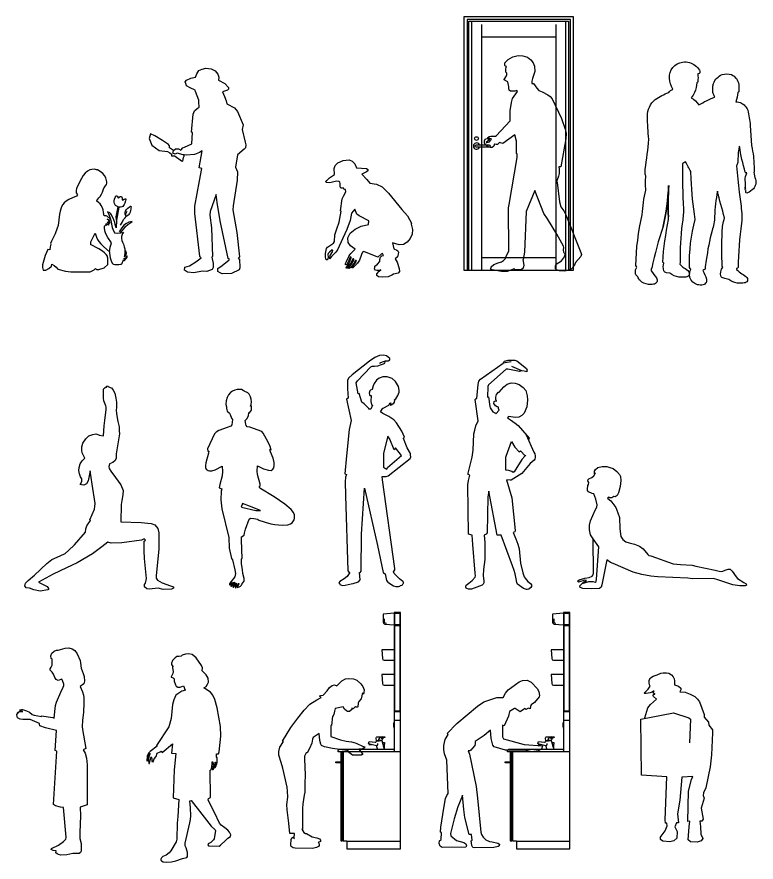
# Model space of a CAD drawing. Header units: millimetres. Extents: x 1284 to 35279, y 955 to 12847.
# Drawn here: x 18074 to 24013, y 955 to 7748 of the extents above; entities that cross this region are included whole.
import ezdxf

# ---------------------------------------------------------------- set-up
doc = ezdxf.new("R2010")
doc.units = ezdxf.units.MM
doc.header["$LTSCALE"] = 20

# ---------------------------------------------------------------- blocks, each defined once
blk = doc.blocks.new('洗面台1（CAD素材.com）')
for points in [[(-460, 780), (-460, 65), (-430, 65), (-430, 0), (0, 0), (0, 1900), (-50, 1900), (-50, 780)], [(0, 1100), (-50, 1100)], [(0, 1030), (-50, 1030)], [(-252.7, 843.2), (-253.5, 838.9), (-236.6, 834.4), (-235.2, 838.6)], [(-191.1, 866.2), (-191.5, 869.3)], [(-152.1, 870.5), (-152.5, 873.7)], [(-136.2, 823.1), (-136.2, 840), (-138.2, 840), (-138.2, 855), (-128.2, 855), (-128.2, 840), (-130.2, 840), (-130.2, 800.7)], [(-480, 780), (-480, 65), (-465, 65), (-465, 775), (-480, 775)], [(0, 60), (-430, 60)]]:
    blk.add_lwpolyline(points)
for points in [[(-50, 1895), (-140, 1885), (-140, 1825.6, 0.344151), (-124.9, 1806.2), (-50, 1800)], [(-130, 1847.5), (-130, 1825.6, 0.344151), (-122.4, 1815.9), (-113.8, 1813.8)], [(-50, 1600), (-150, 1600), (-145.8, 1529.1, 0.397107), (-130.9, 1515), (-50, 1515)], [(-50, 1400), (-150, 1400), (-145.8, 1329.1, 0.397107), (-130.9, 1315), (-50, 1315)], [(-50, 1020, 0.414214), (-53, 1017), (-53, 973, 0.414214), (-50, 970)], [(-53, 1010.2), (-54, 1010.2, 0.414214), (-56, 1008.2), (-56, 981.8, 0.414214), (-54, 979.8), (-53, 979.8)], [(-149.1, 874), (-194.1, 869), (-195.7, 889.2, -0.437811), (-185.7, 900), (-127.2, 900), (-127.2, 895.7), (-137.6, 890.7, 0.23503), (-148.6, 876.7), (-149.1, 874)], [(-147.3, 900), (-165.1, 891.6, 0.235217), (-176.1, 877.5), (-176.7, 874.6)], [(-194.1, 827.8), (-257.8, 844.5), (-252.8, 863.2), (-202.5, 856.6, 0.365235), (-195.5, 861.2), (-194.1, 865.8), (-149, 870.8), (-130, 800)], [(0, 780), (-500, 780), (-500, 790, -0.414214), (-490, 800), (-60, 800, -0.414214), (-50, 790)], [(-480, 690), (-515, 690, -1), (-515, 700), (-480, 700)]]:
    blk.add_lwpolyline(points, format="xyb")
for points in [[(-45, 1895), (-5, 1895), (-5, 1800), (-45, 1800)], [(-5, 1105), (-45, 1105), (-45, 1795), (-5, 1795)]]:
    blk.add_lwpolyline(points, close=True)
blk.add_lwpolyline([(-129.2, 898), (-141, 898), (-155.5, 891.1, 0.799342), (-155.3, 890.1), (-143.5, 890.1), (-129.2, 896.9)], format="xyb", close=True)
blk.add_rational_spline([(-184.4, 845.1), (-184.4, 827.8), (-194.1, 827.8), (-190.4, 813.9), (-186.6, 800)], [1, 0.707106781187, 1, 1, 1], degree=2, knots=[0, 0, 0, 1.570796, 1.570796, 2.570796, 2.570796, 2.570796])
blk = doc.blocks.new('人物動作（CAD素材.com）4')
at = {"color": 0, "linetype": 'ByBlock', "lineweight": -2}
blk.add_lwpolyline([(-199.7, 994.2), (-176.4, 1076.2), (-154.4, 1101.5), (-105.6, 1145.3), (-130, 1167.2), (-133, 1174.9), (-130.9, 1184.3), (-122.3, 1184.3), (-118.1, 1186.8), (-119.8, 1190), (-125.5, 1188.8), (-130.4, 1194.8), (-132.9, 1201.2), (-124.5, 1208.5), (-130.4, 1208.5), (-140.3, 1201.4), (-157.8, 1196.9), (-189.8, 1191.4), (-201.4, 1192), (-203.9, 1194.5), (-192, 1206.3), (-172, 1226.9), (-155.9, 1250.9), (-162.2, 1260.9), (-164.1, 1276.8), (-163.7, 1299.4), (-153.4, 1317.2), (-132.1, 1330.1), (-100.8, 1341.8), (-71.2, 1354.7), (-52.1, 1358.1), (-24.4, 1358), (-7.9, 1353), (14.9, 1340.1), (28.7, 1324.6), (35.1, 1307.7), (38.7, 1293.1), (38.7, 1279.8), (37.9, 1260.8), (69.9, 1248.7), (89.8, 1233.2), (90.6, 1221.5), (82.9, 1203.4), (123.9, 1201.7), (163.6, 1186.1), (201.2, 1168), (223.2, 1145.5), (239.2, 1124.4), (276.7, 1023.3), (278.5, 1000), (311.2, 960.2), (314.2, 935.6), (344.4, 898.5), (344, 874.7), (337.3, 699), (325, 601.8), (291.3, 432.1), (272.5, 391.3), (269.3, 369.9), (276.4, 348.6), (251.8, 269.1), (268.6, 181), (258.7, 164.6), (241.9, 164.4), (247.4, 123.1), (250, 60.9), (266.8, 25.9), (252, 6.5), (222.2, -3.2), (166.5, 0), (149.6, 14.2), (158, 120.5), (161.2, 163.5), (145.1, 163.3), (150.9, 405.8), (174.6, 499.1), (187.1, 524.3), (98.2, 519.1), (82.4, 332.9), (63.5, 223.6), (72.2, 150.8), (55.2, 150.2), (40.2, 118.5), (59.6, 82.9), (57, 27.9), (34.3, 6.5), (0, 0), (-55.7, 3.2), (-72.5, 16.8), (-73.2, 35), (-68.6, 44.1), (-68.6, 44.1), (-36.3, 86.1), (-21.4, 127.6), (-22.6, 147.7), (-33.7, 147.4), (-35, 175.8), (-22.4, 522.2), (-227, 534.1), (-231.5, 983.8), (31.2, 1035.9), (154.7, 995.3), (166.4, 983.6), (159.9, 794.9)], dxfattribs=at)
blk = doc.blocks.new('人物動作（CAD素材.com）5')
at = {"color": 0, "linetype": 'ByBlock', "lineweight": -2}
blk.add_lwpolyline([(-27.4, 415.7), (-64, 325.7), (-93.6, 229.3), (-123.9, 110.9), (-120.5, 92.3), (-73.7, 54.4), (-15.8, 37.9), (-0.7, 28.9), (5.5, 12.4), (0, 0), (-190.7, -2.1), (-205.9, 9.6), (-213.4, 31.7), (-211.4, 53), (-199, 63.3), (-194.3, 118.9), (-203.1, 121.2), (-199.7, 161.8), (-177.6, 314.7), (-162.5, 393.8), (-153.5, 416.6), (-142, 432.3), (-153.9, 700.8), (-172.6, 750.3), (-177.4, 786.1), (-177.4, 819.1), (-165, 867.3), (-142.3, 905.9), (-150.8, 916), (-73, 995.2), (94.7, 1133.3), (144.3, 1169.1), (184.7, 1183.8), (248, 1205.4), (300.4, 1204), (317.4, 1238.4), (341.2, 1266.9), (428, 1329.3), (454.6, 1341.2), (493.2, 1343.5), (525.7, 1327.9), (575.3, 1272.8), (586.8, 1248.5), (591.8, 1221), (588.6, 1209.5), (551.4, 1164.5), (524.4, 1145.7), (520.2, 1132.4), (517, 1114), (504.2, 1117.2), (482.6, 1107.1), (472.5, 1116.3), (462.9, 1106.7), (436.2, 1088.3), (395.8, 1115.9), (392, 1115), (351.2, 1092), (341.9, 1053.7), (308.4, 977.2), (308.3, 976.8), (295.7, 982.8), (295.7, 888.4), (301.9, 872.6), (468.5, 827.3), (617.2, 815.5), (609, 789.3), (580.7, 774.9), (529.1, 768), (471.3, 780.4), (319.8, 781.7), (228.9, 808.6), (217.2, 821.7), (204.1, 874.7), (197.3, 941.9), (147.2, 897.9), (76.1, 850.1), (76.1, 832.2), (72, 819.4), (52.5, 796.5), (39.9, 780.9), (32.9, 776), (18.8, 776), (30.1, 750), (83.7, 489.7), (93.8, 395.1), (119.9, 122.4), (126.2, 102.7), (138.1, 81.3), (160.8, 60.5), (189.6, 46.7), (212.2, 44.6), (257.5, 32.6), (269.7, 24.1), (267.9, 12.7), (259.9, 6.3), (224.1, -0.7), (66.5, -4.7), (55.8, -2), (47, 15.5), (43, 51.9), (50.3, 58.3), (44.5, 101.8), (27.7, 104.2), (-8, 239.5), (-16.7, 304.7), (-27.7, 418.5)], dxfattribs=at)
blk = doc.blocks.new('人物動作（CAD素材.com）6')
at = {"color": 0, "linetype": 'ByBlock', "lineweight": -2}
blk.add_lwpolyline([(230.8, 1061.3), (223.6, 988.4), (217.3, 988), (217.9, 899.9), (295, 872.9), (339.2, 861.4), (382.7, 856), (413.3, 846.9), (426.3, 843), (472.5, 820), (489.2, 815.5), (482.2, 806.2), (474.4, 804.5), (473.2, 799.7), (462.5, 798.1), (443.2, 797.4), (471.8, 760.9), (472.2, 753.7), (464.6, 751.2), (462.4, 748.4), (390.2, 748), (366.4, 768.2), (359.8, 777.7), (349.4, 785.9), (231, 801.8), (165.6, 816.3), (141.1, 826.7), (137.1, 837.1), (128.9, 867.5), (124.4, 922.9), (74.4, 889.7), (69.9, 876.6), (64.5, 846.6), (46.3, 802.2), (26.8, 767.2), (17.9, 768.3), (5, 741.5), (4.5, 716.6), (11.3, 591.3), (7.3, 520.1), (6.8, 452.5), (1.4, 428), (-9.1, 358.6), (-10.4, 321.4), (-10, 155.3), (-16.2, 153.5), (-1.1, 127), (13.5, 120.4), (20.4, 120.4), (65.8, 92.2), (103.9, 84.7), (126.9, 77.7), (135, 64.7), (133.8, 53.8), (114.2, 47.5), (119.9, 40.8), (122.9, 36), (124.5, 21.8), (118.1, 13.9), (101.8, 5.7), (70.6, -1.5), (-70.6, 1.5), (-85.7, 3.3), (-102.7, 14.2), (-105.1, 27.8), (-101.5, 72.3), (-96.9, 85.3), (-89.1, 90.4), (-76.2, 79.7), (-76.7, 84.1), (-75.5, 118.8), (-113, 120.2), (-119.8, 203.2), (-134.3, 309.4), (-136.1, 352.5), (-129.3, 411.9), (-130.2, 460.9), (-133.8, 490.8), (-167.4, 644.2), (-181, 690.5), (-200.1, 749.9), (-200.1, 777.1), (-191.9, 813), (-162.8, 858), (-172.4, 862.5), (-104.3, 971.9), (-49, 1047.6), (3.7, 1111.6), (49.5, 1158.8), (104.4, 1194.2), (138.9, 1211.4), (134.8, 1218.7), (128.7, 1219.9), (133.9, 1227.8), (155.3, 1231.7), (187.1, 1267.1), (207.1, 1293.1), (228.5, 1307.9), (246.1, 1313.7), (265.4, 1306.7), (282.7, 1325.2), (306, 1345.8), (333.8, 1361.5), (362.2, 1364.2), (399.1, 1362.7), (426.9, 1350.6), (456.9, 1323.1), (473.8, 1301.6), (483.8, 1274.4), (483.2, 1251.7), (480.2, 1239.3), (472.3, 1249.4), (460.6, 1202.4), (441.1, 1181.5), (436.6, 1166.5), (434.8, 1137.1), (429.8, 1134.3), (421.9, 1135.1), (416.1, 1139.7), (397.7, 1120.6), (386, 1127.4), (389.1, 1118.8), (367.5, 1100), (358.6, 1098.6), (350.1, 1100), (342.3, 1105.9), (326.8, 1119.4), (316.1, 1136.4), (251.7, 1124.3), (245.4, 1102.9), (239.9, 1076.5), (231.2, 1057.5)], dxfattribs=at)
blk = doc.blocks.new('人物動作（CAD素材.com）7')
at = {"color": 0, "linetype": 'ByBlock', "lineweight": -2}
blk.add_lwpolyline([(78.1, 1371.6), (50.3, 1361.8), (24.2, 1347.8), (2.2, 1329.1), (-15.3, 1293.8), (-25.7, 1254.3), (-37, 1144.1), (-53.9, 1077), (-155.5, 927.1), (-149.5, 921.3), (-205.7, 878.5), (-219.4, 863.1), (-229.8, 839), (-231, 802.8), (-227.1, 803.7), (-221.8, 841.1), (-211.1, 862.5), (-204.3, 862.5), (-209.1, 855.1), (-214.6, 835.2), (-218.3, 810.2), (-215, 782.4), (-209.9, 782.4), (-198.3, 835.5), (-192.8, 819.5), (-191.5, 796.8), (-180.4, 795.4), (-173.7, 817.7), (-155.8, 837.8), (-149.9, 865.3), (-124.7, 876.2), (-116.1, 881.2), (-109.1, 870.9), (-25.1, 938.3), (-32.5, 863.2), (-0.2, 860.6), (-13.6, 731.6), (-20.8, 506.2), (24, 492.2), (17, 355.4), (13, 301.9), (10.3, 173.6), (5, 150.3), (-37.8, 80.1), (-53.2, 62.1), (-77.2, 44), (-103.9, 32.7), (-114.9, 22.6), (-119.4, 13.1), (-119.4, 3.9), (-114.3, -2.4), (-101, -8), (-72.8, -11.3), (-34.4, -10.1), (0, 0), (54.3, 18.4), (89.7, 24.6), (95.6, 35), (95.6, 65), (83.7, 102.2), (76.6, 118.8), (76.6, 140.8), (114.9, 305.6), (119.4, 330.9), (121.6, 359.9), (118.9, 424.5), (114.8, 482.2), (123.6, 482.6), (210.7, 374.1), (284.6, 278.8), (317.6, 246.7), (319.8, 240.5), (311.8, 193.7), (309.6, 176.3), (304.2, 167.4), (294, 155.8), (282.9, 146), (261.5, 134.5), (258.8, 128.2), (263.3, 119.3), (348.8, 116.7), (360.4, 124.7), (403.1, 164.8), (419.2, 180.3), (441, 195.5), (443.7, 207.5), (431.2, 229.8), (419.2, 246.3), (396, 263.6), (366.6, 285.5), (352.8, 301.1), (311.4, 388.4), (261.5, 487.7), (262.4, 500.6), (268.5, 501.6), (278.5, 508.9), (276.9, 727.4), (280.2, 726.8), (286.3, 733.8), (291.3, 754.5), (294.2, 781.3), (294.4, 793.9), (299, 794.1), (301.6, 778.6), (298.8, 749.1), (294.1, 733.2), (300.8, 732.4), (309.4, 745.3), (313.3, 767.2), (317.7, 785.4), (318.5, 791.6), (320.8, 791.6), (322.1, 782.3), (319.2, 765), (314.6, 751.5), (314.3, 747.8), (315.9, 746.8), (322, 756.3), (329.5, 777.2), (332.3, 792.6), (332.6, 827.1), (329.1, 835.1), (329.1, 858.7), (344, 859.7), (349.7, 874.8), (361.8, 1000), (360.9, 1079.3), (333.7, 1229.4), (315.4, 1296.6), (297.2, 1329.1), (279.4, 1354.5), (226.2, 1388.4), (244.2, 1400.9), (256.7, 1419.6), (262.5, 1433.9), (261.6, 1466), (244.7, 1493.6), (213.5, 1525.6), (214.4, 1548.8), (208.1, 1568), (164, 1629.9), (133.7, 1656.6), (103.5, 1662.4), (77.6, 1660.6), (53.1, 1650.8), (43.8, 1643.2), (27.3, 1642.3), (10.4, 1640.6), (-4.8, 1630.8), (-24.8, 1608.9), (-32.4, 1587.1), (-32.4, 1575.8), (-23.5, 1559.8), (-24.6, 1553.3), (-19, 1517.6), (-23.7, 1503.4), (-36.5, 1479), (-35.3, 1474), (-20.5, 1470.4), (-13, 1463), (-11.2, 1441.9), (-2, 1413.4), (4.5, 1402.4), (17.9, 1394.4), (35.4, 1395.9), (62.7, 1405.1), (75.8, 1370.8)], dxfattribs=at)
blk = doc.blocks.new('人物動作（CAD素材.com）8')
at = {"color": 0, "linetype": 'ByBlock', "lineweight": -2}
blk.add_lwpolyline([(-267.2, 1043.9), (-342, 1077.7), (-402, 1078), (-423.1, 1080), (-444.4, 1090.3), (-447, 1102.1), (-449.4, 1117.9), (-442, 1127.1), (-443.8, 1132), (-432.9, 1133.8), (-432.9, 1134.3), (-443, 1134.5), (-429.2, 1142.4), (-403.1, 1142.5), (-419.3, 1146.1), (-427.4, 1153.6), (-427.4, 1155.8), (-413.2, 1158), (-405.6, 1157), (-371.9, 1148), (-349.5, 1136), (-326.7, 1117.3), (-310.9, 1111.1), (-281.5, 1105.7), (-252.7, 1100.4), (-250.7, 1105.4), (-159.8, 1092.5), (-150.2, 1088.8), (-142.1, 1166), (-139.6, 1188.8), (-131.7, 1217.5), (-96.5, 1295.5), (-77.4, 1335.8), (-71.2, 1351.1), (-72, 1361.1), (-83.6, 1391.8), (-88.2, 1401.3), (-116.8, 1390.1), (-133.8, 1398.8), (-144.6, 1415.4), (-156.6, 1440.7), (-166.2, 1456.9), (-181.1, 1472.7), (-181.5, 1484.7), (-174.9, 1498), (-166.6, 1513.8), (-167, 1562.1), (-174.5, 1566.2), (-177.8, 1587.8), (-169.9, 1610.2), (-150.8, 1627.2), (-130.5, 1634.7), (-118.9, 1634.3), (-98.5, 1640.5), (-62.4, 1651.7), (-31.7, 1652.9), (-5.6, 1644.2), (17.2, 1630.5), (35.5, 1605.2), (57.9, 1552.1), (66.2, 1488.6), (82.4, 1446.3), (91.1, 1421.8), (94.8, 1384), (89.4, 1363.7), (60, 1342.5), (76.6, 1299.4), (84.5, 1273.6), (89.4, 1252.9), (88.6, 1207.2), (86.1, 1136.7), (76.6, 1069.5), (74.9, 1021.3), (78.2, 996), (104.2, 843.7), (83.5, 832.9), (100.3, 806.1), (109.4, 765.6), (114.1, 713.3), (116.2, 391.6), (59, 372.4), (62.6, 303.6), (55.1, 168.2), (55.5, 119.6), (65.8, 79.1), (68.2, 19), (61.4, 7.6), (50.5, 0.7), (0, 0), (-47.8, -11.4), (-97.6, -12.5), (-114.5, -9), (-127.1, -2.8), (-135.9, 6.1), (-135.2, 20.6), (-158.9, 23.5), (-173.8, 31.8), (-172.6, 40.9), (-114.9, 67.5), (-75.5, 96.6), (-56.8, 116.5), (-54.3, 131.8), (-74.9, 370.5), (-100.4, 373), (-139.6, 382.9), (-154.5, 392.9), (-129.8, 821.7), (-142.3, 828), (-130.7, 987.9), (-220.4, 1010.3), (-265.2, 1026.1), (-267.3, 1039.8)], close=True, dxfattribs=at)
blk = doc.blocks.new('人物動作（CAD素材.com）13')
at = {"color": 0, "linetype": 'ByBlock', "lineweight": -2}
blk.add_lwpolyline([(-71.5, 46.9), (-38.3, 65.1), (-52.3, 68.2), (-101.3, 51.8), (-110.7, 59.5), (-96.2, 71.2), (-51, 85.8), (-16, 89.3), (6.5, 99.4), (14.9, 110.7), (17.3, 125.9), (15.5, 400), (-5.1, 433.8), (-15.2, 472.1), (-14.3, 510), (-4.9, 545.7), (32.8, 630.4), (44.8, 655.6), (46.8, 674.5), (36.4, 720.8), (19.7, 761.2), (6.5, 765.6), (-21.1, 779.8), (-28.8, 789.5), (-30.4, 800.5), (-27.2, 830.6), (-22.8, 838.6), (-20.1, 853.9), (-26.1, 868), (-25.3, 876.6), (-19.3, 884.1), (4.3, 893.7), (21.6, 907.3), (34.1, 930.8), (26.7, 922.6), (27.2, 945.4), (33.9, 959), (52, 973.4), (89, 982.1), (124.1, 983.1), (150.7, 975.1), (175.6, 964.7), (206.5, 942.3), (226.3, 919), (234.5, 900.4), (238.6, 870), (233, 822.1), (220.3, 770.1), (207.2, 748.6), (191.8, 739), (182.5, 741.8), (166.1, 729.4), (150.6, 729.2), (144.3, 734.4), (131.8, 728), (146.2, 713.9), (158.1, 705.5), (197, 653.8), (214.8, 610.2), (227.3, 572.4), (229.1, 480), (238.3, 418.5), (255.1, 395.8), (278.7, 375.9), (304.1, 368.9), (347.3, 357.8), (387.1, 343.1), (417.6, 321.1), (455.2, 273.9), (463.1, 267.9), (478.5, 263.6), (658.9, 199.7), (718.3, 193.2), (811.1, 188.2), (840.5, 179.7), (996.7, 149.4), (1028.9, 139.9), (1050.5, 138.7), (1084.8, 152), (1101, 158.2), (1116, 156), (1133.7, 139.8), (1163.2, 94.6), (1174.6, 81.9), (1225.5, 50.5), (1243.8, 40), (1247.4, 27.6), (1237.5, 23.9), (1193.4, 22.8), (1137.9, 31.6), (1016.3, 69.9), (981.8, 83.1), (814, 78.4), (775.1, 84.9), (534, 94.6), (478.4, 100.9), (405.6, 114.1), (337, 131.5), (175.9, 202), (154.1, 211.5), (126.1, 231.6), (86.3, 32), (79.4, 13.3), (66.8, 2.8), (0, 0), (-66.6, 1.5), (-89.5, 9.7), (-92.7, 22.7), (-72.9, 41.5), (-19.1, 58.3), (11.5, 58.2), (31.4, 51.9), (40.3, 58.9), (43.4, 76.5), (60.6, 335.1), (15.5, 400)], dxfattribs=at)
blk = doc.blocks.new('人物動作（CAD素材.com）14')
at = {"color": 0, "linetype": 'ByBlock', "lineweight": -2}
for points in [[(395.4, 1225.4), (459, 1085.8), (465.3, 1071.9), (469.7, 1056.3), (469.7, 1044.4), (466.8, 1029.3), (461.3, 1021.2), (427.6, 992.9), (361.3, 914.5), (297.6, 873), (276.4, 860.6), (266.6, 859.1), (239.2, 861.9), (282.2, 717.9), (307, 456.6), (305.7, 444.9), (293, 439.6), (312.4, 387.1), (329.7, 345.8), (339.7, 307.6), (351.9, 194.1), (369.3, 114.6), (378.8, 83.8), (388, 73.3), (409.3, 44.7), (430.5, 30.3), (438.4, 18.2), (438.4, 5.1), (434.5, -3.6), (417.5, -14.9), (405.3, -18.3), (398, -18.3), (375.4, -11.4), (327.3, 25.1), (320.2, 36.8), (316.3, 66.2), (309.1, 106.6), (300.6, 134), (286.3, 171.8), (194.1, 416.8), (163.6, 417.5), (95.8, 772.6), (89.3, 726.4), (82.8, 437.1), (75.6, 426), (58.6, 417.5), (65, 360.2), (63.9, 221.2), (53.4, 142.4), (50.6, 94.3), (56.6, 47.1), (56.1, 35.8), (51.7, 23.6), (41.9, 16.4), (-41.9, -16.4), (-67.4, -15.2), (-80.7, -10.9), (-86.2, -6.8), (-88.5, 1), (-87.3, 9.4), (-85.3, 15.1), (-65.1, 30.8), (-36.4, 53.6), (-14.3, 79.7), (-9.7, 90.7), (-13, 111.6), (-31.2, 344.1), (-37.2, 417.5), (-68.5, 424.7), (-72.4, 822.2), (-68.5, 856.7), (-56.1, 899.1), (-69.1, 906.2), (-69.8, 916.7), (-39, 1045), (-29.5, 1100.6), (-23, 1233.2), (-16.4, 1262.8), (-8.6, 1297.1), (9.6, 1336.6), (-12.5, 1509.6), (-4.7, 1516.5), (0.9, 1517.2), (10.6, 1629.6), (17.1, 1655), (29.5, 1672), (210.1, 1800.4)], [(276.5, 1812.1), (210.1, 1800.4), (215.5, 1810.7), (221.3, 1816.8), (250.8, 1824.1), (306.1, 1825.2), (321.8, 1819.4), (399.1, 1756.6), (403.5, 1745.9), (398.8, 1744.4), (403.8, 1735.4), (401.7, 1729.6), (378.8, 1736.6), (361.9, 1739.8), (281.1, 1772.4)], [(361.9, 1739.8), (341.7, 1732.6), (247.9, 1752.8), (236.8, 1752.2), (94.7, 1625.7), (87.5, 1612.7), (86.2, 1527.7), (94.8, 1528.7), (103.1, 1450.9), (106.1, 1440.1), (129.6, 1409.2), (150, 1399.2), (153, 1393.1), (180, 1423.5), (174.5, 1436.4), (173.1, 1445.9), (162.3, 1449.6), (148.8, 1456.3), (137.2, 1476.4), (138.8, 1490.9), (148.8, 1498.2), (157.5, 1495.7), (152.7, 1509.6), (152.7, 1526.1), (158.3, 1547.8), (174, 1566.1), (180.1, 1567.8), (216.1, 1609.5), (243.1, 1631.7), (276.5, 1642.1), (306.5, 1640.8), (339.5, 1629.1), (372.1, 1604.7), (393.4, 1579.5), (403.9, 1538.7), (406.9, 1506.1), (400.4, 1449.6), (380.4, 1398.8), (362.6, 1380.5), (336.5, 1366.2), (310.9, 1363.6), (254.7, 1370.6), (246.2, 1360.5), (270.3, 1344.9), (306.8, 1318.4), (330.7, 1298), (420.3, 1197.6), (414.6, 1183.2)], [(394.6, 1058), (384.7, 1052.4), (361.6, 1025.4), (299, 925.9), (290.8, 922), (279.9, 929.4), (256.4, 938.1), (238.3, 940.7), (233.2, 940.6), (234, 1044.5), (235.6, 1052), (279, 1171.5), (305, 1125.9), (339, 1086.7), (351.5, 1094.8), (388.9, 1054.8)]]:
    blk.add_lwpolyline(points, dxfattribs=at)
blk = doc.blocks.new('人物動作（CAD素材.com）15')
at = {"color": 0, "linetype": 'ByBlock', "lineweight": -2}
blk.add_lwpolyline([(221.7, 1769), (224.9, 1773.6), (244, 1782), (267.9, 1790.8), (289.4, 1791.1), (302.1, 1798.9), (302.1, 1809.3), (276.1, 1831.1), (252, 1836.3), (219.6, 1833.4), (183.1, 1817.4), (138.2, 1787.9), (-1.2, 1677.8), (-27, 1653.8), (-37.1, 1635.2), (-37.1, 1564.6), (-31.6, 1489.5), (-45.1, 1483.5), (-7.3, 1310.8), (-22.9, 1239.1), (-44.4, 1026), (-58.1, 882.9), (-45.1, 876), (-52.8, 855.9), (-56.7, 818.1), (-54.8, 709.3), (-35.1, 101.7), (-24.2, 90.4), (-19.4, 88.9), (-23.3, 80.3), (-40.7, 57.5), (-63.6, 37.6), (-99.9, 16.6), (-106.7, 6), (-99.9, -2.5), (-99.4, -6.2), (-84.9, -11.6), (-79.1, -15.1), (-55.2, -13.7), (-8.7, -1.1), (8.7, 1.1), (50.8, 15.4), (64.3, 30.6), (60.2, 88.9), (64.4, 90), (72.2, 99.5), (76.1, 396.3), (98.3, 766.2), (204.3, 305.9), (249.5, 90.4), (259.1, 80), (263.9, 79.3), (275.3, 26.1), (285.7, 12.2), (293.8, 5), (332, -17), (351.2, -24), (371.1, -23.1), (382.3, -20), (388.1, -16), (400.3, -13.9), (404.7, -8.8), (409.4, 1.6), (411.3, 2.4), (411.5, 10.9), (405.9, 17.2), (379.4, 37.5), (349.5, 69.2), (338.5, 82.1), (332.1, 95.1), (338.6, 102.6), (343.8, 111.2), (342.9, 122.1), (243.1, 832.8), (239.9, 860.1), (273.3, 861.6), (288, 865.9), (465.7, 1006.5), (470.9, 1019), (469.5, 1032.9), (467.7, 1045.6), (441.1, 1091.1), (411.9, 1165.4), (420.7, 1176), (399.9, 1224.8), (357.3, 1291.5), (335, 1316.1), (295.9, 1343.9), (245.2, 1368.2), (228.2, 1379.5), (245.4, 1409.6), (249.6, 1409.8), (293.6, 1435), (301.4, 1451), (311, 1453.3), (304.6, 1437.4), (308.1, 1435), (313.9, 1435.6), (333.9, 1449.8), (339.7, 1458.5), (343.4, 1471), (336.5, 1476.5), (350, 1486.2), (366.2, 1512.3), (377.2, 1538.6), (378.1, 1554.3), (373.1, 1585), (347.4, 1623.2), (321.9, 1649.3), (280.4, 1662), (247.7, 1661.4), (215.8, 1650.7), (195.3, 1636.2), (176.4, 1609), (167.5, 1589.3), (160.7, 1559.3), (146.8, 1555.3), (141, 1550.1), (135.7, 1531.5), (138.1, 1518.8), (141.2, 1512.7), (151.4, 1512.7), (148.8, 1462.6), (156.3, 1440.6), (163.4, 1433.6), (149.4, 1402.5), (132.8, 1402.5), (132.8, 1407.3), (97, 1443.8), (76.8, 1459.4), (55.3, 1527.8), (48.8, 1525), (31, 1612.4), (44, 1628.4), (151.3, 1743.1), (161.3, 1748.8), (179.3, 1747.1), (207.1, 1749.7), (236.4, 1759.8), (252.3, 1765.6), (261.9, 1772.3), (265.1, 1783.3), (267.9, 1790.8)], dxfattribs=at)
blk.add_lwpolyline([(251.8, 936.7), (268.9, 925), (277.3, 918.6), (283.4, 933.7), (395.3, 1029.4), (349, 1089.9), (336.4, 1074.8), (304, 1160.3), (285.7, 1184), (251.8, 1048.1)], close=True, dxfattribs=at)
blk = doc.blocks.new('人物動作（CAD素材.com）16')
at = {"color": 0, "linetype": 'ByBlock', "lineweight": -2}
blk.add_lwpolyline([(76.2, 437.1), (82.8, 471.4), (112.9, 550.2), (123.3, 558.3), (148.8, 555.2), (182, 549.7), (181.2, 545), (241.8, 525.3), (285.4, 512.5), (319.8, 507.5), (376.5, 502.9), (424.4, 504.1), (444.4, 513.3), (456.8, 521), (473, 544.2), (475.7, 558.5), (476.1, 585.1), (468.8, 603.3), (449.5, 629.1), (399.7, 670.4), (314.7, 730.3), (197.8, 799.4), (193.3, 811.3), (201.4, 818.8), (200.7, 831.1), (179.6, 909.6), (176.2, 936.6), (179.3, 980.3), (227.4, 955.1), (268.8, 943), (289.9, 942.8), (303.1, 951.8), (310.3, 962.1), (313.9, 982.1), (312.3, 1005.8), (304.3, 1041.3), (284.5, 1092.5), (279.1, 1110.6), (289.8, 1108.8), (277.8, 1142.3), (252.7, 1194.1), (225.7, 1241.5), (213.8, 1253.9), (116.5, 1289), (97.6, 1293.1), (88.6, 1302.6), (85.3, 1314.7), (80.2, 1343.5), (94.2, 1358), (105.9, 1381.4), (108.9, 1406.6), (114.8, 1404.2), (124.3, 1414.7), (130.4, 1427.2), (131.1, 1453.8), (130.1, 1457.5), (124.5, 1459), (128, 1472.7), (130.5, 1494.3), (128.8, 1513.8), (123.4, 1533.9), (112.1, 1554.4), (102.1, 1565.2), (92.3, 1571.8), (84, 1575.2), (71.6, 1578.4), (63.5, 1585.2), (50, 1592), (15.6, 1593.3), (-2.3, 1587.6), (-21.3, 1580.1), (-36.7, 1569.1), (-52.6, 1550.7), (-63.6, 1529.5), (-72.9, 1501.1), (-74.9, 1473.5), (-71.7, 1461.5), (-69.1, 1453.8), (-70.3, 1443.8), (-68.1, 1428.1), (-64, 1419.1), (-55.4, 1408.5), (-47.8, 1406.9), (-41, 1391), (-30, 1363.4), (-22.6, 1352.8), (-26.3, 1309.6), (-34.8, 1298.8), (-64.6, 1287.1), (-131.3, 1262.4), (-153.3, 1250.8), (-165.7, 1236.5), (-221.7, 1114.5), (-220.1, 1097.2), (-212.3, 1097.7), (-214.2, 1080), (-236.1, 1002.1), (-239.5, 981.2), (-237.9, 965), (-232, 951.1), (-217.6, 941.3), (-205, 939.8), (-188.8, 939.5), (-161.4, 946.9), (-103.8, 975.7), (-102, 932.3), (-104.8, 899.1), (-123.1, 828.8), (-128, 803.1), (-107.4, 795.6), (-113.7, 776.6), (-115.3, 706.3), (-106.4, 634.5), (-52, 402.5), (-49.3, 318.4), (-28.8, 235.4), (-21.5, 222.3), (-21.3, 222.3), (-3.1, 143.4), (1.5, 114.5), (-2.3, 88.2), (-33.2, 48.5), (-43.2, 36.9), (-46, 26.8), (-44.3, 22.1), (-39.1, 24.9), (-37.9, 30.2), (-25.7, 42.5), (-24.2, 37.6), (-30.5, 25.6), (-34, 16.1), (-33.5, 12.2), (-29.9, 11.2), (-27.4, 17), (-10.3, 40.8), (-5.5, 44.3), (-2.4, 42.4), (-18, 19), (-18, 6), (-17.3, 3.4), (-13.6, 2.9), (-9.3, 15.8), (3.3, 35.2), (6.7, 36), (9.1, 28.3), (-1.4, 12.9), (-1.2, 1.7), (0, 0), (5.5, -0.9), (7.7, 3.3), (9.4, 8.4), (19.7, 27.1), (25.7, 34.3), (30.7, 33.1), (28.8, 27.6), (15.4, 4.1), (19, 2.1), (36.4, 9.1), (43.6, 11.5), (51.5, 20.6), (53.5, 27.1), (69.7, 49.4), (71.5, 53.2), (71, 73.1), (61.8, 113.7), (58, 144.8), (51, 191.8), (51.8, 231.3), (55.7, 234.6), (51.5, 382.1), (49.6, 409.8), (71.2, 423.2)], close=True, dxfattribs=at)
blk.add_lwpolyline([(51.5, 646.5), (166.9, 620.2), (202.8, 619.1), (203.8, 620.3), (114.8, 654.2), (59.6, 675.1), (48.9, 647.1)], dxfattribs=at)
blk = doc.blocks.new('人物動作（CAD素材.com）17')
at = {"color": 0, "linetype": 'ByBlock', "lineweight": -2}
blk.add_lwpolyline([(-886.1, -13.6), (-949.2, -23.4), (-999.2, -13.6), (-1034.9, 1.3), (-1059.6, 3.2), (-1071.3, 20.1), (-1065.4, 42.2), (-1043.4, 63.7), (-992.7, 106.5), (-894.6, 199.4), (-855.6, 231.9), (-786.7, 261.8), (-747.8, 280.7), (-719.8, 303.4), (-671.1, 348.9), (-584, 451.5), (-580.8, 477.5), (-571.7, 502.2), (-542.5, 545.6), (-549.9, 551.2), (-511.6, 636.3), (-508.4, 658.4), (-506.4, 682.5), (-531.1, 838.1), (-545.4, 943.7), (-562.7, 863.2), (-577, 840.7), (-596.1, 828.5), (-616, 830.7), (-627.2, 835), (-613.4, 857.6), (-613, 879.2), (-622.9, 897), (-631.1, 918.6), (-636.3, 947.2), (-635, 969.7), (-626.8, 999.6), (-610.4, 1023.9), (-589.1, 1046.8), (-610.8, 1089.3), (-613.4, 1111.4), (-612.1, 1135.6), (-604.3, 1165.9), (-581.8, 1202.3), (-557.1, 1224.4), (-525.5, 1236.1), (-500.8, 1241.3), (-477.8, 1233.9), (-474.8, 1231.3), (-439.7, 1226.5), (-434.1, 1305.4), (-429.3, 1347.4), (-417.8, 1436.5), (-417.5, 1454.7), (-420.4, 1465.6), (-431.9, 1494.2), (-436.8, 1507.2), (-438.3, 1529.2), (-438.8, 1598.2), (-435.4, 1606.5), (-427.3, 1612.3), (-423.8, 1616.6), (-416, 1617.2), (-410, 1625.3), (-405.1, 1627.9), (-400.4, 1621.8), (-385.7, 1613.4), (-374.4, 1610.4), (-362.7, 1593.1), (-349.3, 1567.1), (-341.1, 1529), (-333.7, 1495.2), (-335, 1450.6), (-337.2, 1434.1), (-335.4, 1401.7), (-323.7, 1341), (-313.8, 1298.1), (-312.5, 1266.1), (-310.3, 1241.4), (-328.5, 1129.9), (-338.4, 1081.9), (-338.4, 1045.5), (-344.9, 1027.8), (-363.9, 1010), (-390.8, 1000), (-394.4, 987.4), (-396.7, 978.2), (-394.2, 963.2), (-380.4, 941.6), (-342.7, 889.2), (-298.5, 831.2), (-281, 785.1), (-282.9, 751.3), (-292, 705.9), (-297.9, 674), (-301.1, 533), (-135.5, 527.8), (-56.5, 520.1), (-27.9, 509.3), (-1.9, 480.1), (5.8, 445.7), (5.2, 316.4), (-14.9, 99.4), (-15.6, 81.2), (-5.2, 64.3), (31.2, 42.9), (99.4, 20.1), (122.8, 11), (123.4, 0.6), (107.2, -6.5), (40.9, -9.7), (0, 0), (-71.5, -7.8), (-91.6, -4.5), (-109.8, 11.7), (-108.5, 29.9), (-101.3, 40.9), (-92.3, 77.3), (-108.5, 238.4), (-111.7, 302.1), (-112.4, 377.5), (-101.3, 385.4), (-111.1, 398.2), (-133.2, 386.5), (-292.3, 365.1), (-378.1, 362.5), (-404.7, 370.3), (-452.2, 332), (-526.2, 276.8), (-649.7, 203.3), (-736.1, 163.1), (-844.6, 113.7), (-960.8, 50), (-891.3, 13), (-880.3, -1.3), (-880.3, -10.4), (-886.1, -13.6)], dxfattribs=at)
blk = doc.blocks.new('人物動作（CAD素材.com）24')
at = {"color": 0, "linetype": 'ByBlock', "lineweight": -2}
for points in [[(-278.6, 796.9, -0.043804), (-321.5, 468.8, 0.032266), (-413.8, 133.5, -0.017915), (-418.6, 129.7, -0.07066), (-418, 112.2, 0.001473), (-375.6, 54.8, -0.56979), (-400.9, 3.8, -0.040225), (-439.5, 2.6, -0.158366), (-508, 33.7, -0.136974), (-525.7, 63.5, -0.131344), (-543.9, 87.8, -0.043248), (-543.9, 121.1, -0.114763), (-532.5, 141, -0.047172), (-542.2, 153.9, -0.051232), (-490.1, 562.7, -0.046152), (-461.2, 760.1, -0.052859), (-461.2, 875.7, -0.141245), (-467.1, 889.4, -0.062732), (-466.1, 928.4, 0.017204), (-437.9, 1169, -0.020638), (-447.7, 1354.3, -0.22478), (-386.3, 1489.3, -0.057719), (-277.8, 1545.9, -0.068372), (-244.7, 1572.2, -0.084518), (-271.7, 1659.9, -0.385748), (-165.8, 1790, -0.121933), (-109.6, 1786.4, -0.184244), (-30.7, 1725.8, -0.237047), (-28.3, 1703.7, -0.216926), (-41.2, 1694.5, -0.001938), (-44.1, 1694.2, -0.069154), (-44.3, 1630.6, -0.19701), (-45.6, 1628, -0.118013), (-52.4, 1624.3, -0.092348), (-70.6, 1546.3, -0.06454), (-96.4, 1503.4, -0.120498), (-35.9, 1446.5, -0.033503), (92.3, 1508.4, -0.069746), (78, 1545.7, -0.025818), (76.9, 1589.2, -0.053209), (81.4, 1616.8, -0.107072), (109.2, 1661.3, -0.100837), (151.5, 1689.3, -0.159634), (226, 1689.3, -0.256655), (285.3, 1609.5, -0.033407), (285.3, 1550.5, -0.16104), (277.6, 1544.7, -0.082387), (262.4, 1470.5, -0.090735), (306.9, 1459.4, -0.08866), (334.8, 1439.1, -0.090467), (358, 1403.6, -0.040568), (377.5, 1280.7), (387.2, 1118.3, -0.045969), (402.6, 1030.1, -0.018936), (409.5, 908.4, -0.347061), (406.2, 904.1, 0.036198), (419.8, 849.5, -0.126777), (421.6, 807.3, -0.068181), (403.3, 772, -0.053766), (356.3, 737.7, -0.315429), (345.5, 738.6, -0.203849), (341.9, 745.2, -0.295634), (345.4, 757.3, -0.800039), (342, 775.7), (341.3, 775.7, -0.453576), (337, 780.7), (338.4, 790.9, 0.082172), (337.6, 837.3, -0.134002), (350, 899.8, -0.013519), (341.5, 900.9, -0.307734), (337.9, 904.3, -0.035074), (291.2, 1113.7, -0.004491), (285.4, 1088.7, 0.038768), (277.3, 982.1, -0.116642), (266.8, 956.1)], [(266.8, 956.1, -0.009088), (287.8, 743.4, -0.022687), (307.3, 595.5, -0.073426), (306.9, 494.1, 0.036427), (281.4, 137.8, -0.036403), (267.3, 130.2, 0.1919), (267.7, 123.9, 0.051856), (310.9, 88.1, -0.039548), (351.2, 58.8, -0.310378), (351.2, 24.6, -0.158578), (319.4, 13.4, -0.026037), (272.4, 13.4, -0.111738), (205.3, 42.4), (173.7, 49.7, -0.137831), (143.5, 64.8, -0.242128), (157, 141.9, -0.014981), (151.8, 146, -0.01338), (151.8, 424.3, -0.066643), (171.6, 537.5, -0.012073), (114.1, 753.7, 0.03702), (90.8, 548, -0.083339), (71.2, 435.5, 0.035865), (24.7, 197.6, 0.056209), (14.3, 125.4, -0.05639), (-4.2, 114.9, -0.0667), (25.8, 44.5, -0.122185), (25.8, 25.5, -0.275465), (0, 0, -0.114171), (-47.2, 0.6, -0.240975), (-107.1, 57.3, -0.084153), (-111.1, 88, -0.137526), (-116.3, 71.9, -0.158578), (-148.2, 60.7, -0.026037), (-195.2, 60.7, -0.101739), (-268.8, 92.3), (-294.2, 95.3, -0.213507), (-317.6, 112.1, -0.118765), (-316.9, 175, -0.023717), (-326, 181.2, -0.027031), (-280.5, 524, 0.15697), (-280.5, 545, -0.015681), (-278.6, 796.9)], [(-321.5, 468.8, 0.043814), (-277.8, 796.8, 0.01568), (-280.5, 545, -0.15697)]]:
    blk.add_lwpolyline(points, format="xyb", dxfattribs=at)
blk.add_lwpolyline([(-64.6, 525.7, -0.028702), (-97, 851.2), (-98.5, 909.9, -0.017222), (-143.5, 989.1, -0.057167), (-167.9, 974, 0.013711), (-158.9, 609, -0.049902), (-170.1, 490.6, 0.02704), (-186.6, 181.2), (-187.3, 164.8, 0.087454), (-155.2, 136.4, -0.064578), (-115.1, 104.8, -0.141141), (-110.9, 88, -0.016928), (-110.4, 94.2, -0.079761), (-98.4, 126.3, -0.047548), (-111.7, 138.4, -0.067755)], format="xyb", close=True, dxfattribs=at)
blk = doc.blocks.new('人物動作（CAD素材.com）25')
at = {"color": 0, "linetype": 'ByBlock', "lineweight": -2}
blk.add_lwpolyline([(-4.6, 1281.6), (6.3, 1348.2), (14.8, 1380.8), (54, 1436.1), (48.5, 1442.8), (33.8, 1437.6), (-0.9, 1438.8), (-11.2, 1445.7), (-13.9, 1458.5), (-16.4, 1475.3), (-18.3, 1486.9), (-22.9, 1514.5), (-44.4, 1523.9), (-51.3, 1530.4), (-51.3, 1533), (-34.8, 1560.6), (-32.3, 1566.6), (-32.3, 1582), (-38.1, 1590.3), (-40.1, 1602.6), (-39.4, 1618), (-37.7, 1628.5), (-35, 1637.4), (-44.6, 1640.1), (-48.4, 1648.3), (-48.4, 1656.8), (-46, 1666.7), (-20.5, 1692.2), (16.8, 1714), (60.8, 1724.4), (98.5, 1722.9), (135.9, 1711.6), (161.8, 1691.3), (181.2, 1665.8), (190.7, 1639.8), (192.6, 1595.9), (188.8, 1579.3), (175.1, 1540.1), (169.4, 1517.9), (169.1, 1499.7), (183.4, 1499), (208.8, 1461.4), (226.8, 1445.1), (253.9, 1432.9), (299.5, 1409.8), (317.3, 1396.3), (333.9, 1377), (407.3, 1218.9), (437, 1133), (445.5, 1101.8), (443.2, 1055.5), (402.5, 830.6), (387, 830.6), (389.8, 811), (388.4, 777.8), (384.7, 754.7), (373.8, 724.6), (366.8, 712.9), (374.1, 703.3), (393.1, 550.2), (403.5, 509.5), (426.2, 477.4), (443.7, 445.3), (564.5, 142.1), (568, 126.5), (563.8, 108.8), (519.9, 62), (509.2, 33.7), (487.3, 11.7), (457.3, -3.5), (436.2, -7), (393.1, -6.1), (368.2, 1.2), (361, 9.1), (358.8, 34.6), (365.4, 47.8), (408.5, 74.9), (432.8, 107.3), (438.5, 127.8), (431, 134.4), (428.2, 145.7), (425.4, 163.1), (426, 182), (422.9, 193.3), (370.6, 289.7), (294.4, 411.2), (266.5, 454.3), (193.5, 639.7), (124, 472.1), (110.8, 144.1), (100.9, 85.6), (98.2, 84.9), (104.6, 39.7), (101.4, 16.1), (84.7, 3.1), (32.4, 4.7), (28.7, 10.4), (-28.7, -10.4), (-75.3, -12.3), (-148, 3.1), (-159.7, 8.8), (-157.8, 26.5), (-135.1, 45.7), (-99.8, 58.3), (-74, 65.5), (-59.2, 77.2), (-41.2, 94.6), (-35.6, 108.3), (-16, 155), (-16.5, 500.9), (-11.7, 528.2), (52.5, 905.6), (53.2, 933.4), (46.1, 938.7), (47.6, 1037), (33.4, 1088.7), (-63.2, 1018.9), (-82.5, 1024.1), (-86.2, 1027.1), (-93.3, 1023), (-105.9, 1008.8), (-116.3, 1008.8), (-129.5, 1011.9), (-133.6, 1011.5), (-132.9, 1005.2), (-136.3, 996.8), (-148.9, 985.2), (-163.2, 984.6), (-180.6, 991.8), (-180.8, 991.8), (-181.1, 992.2), (-198.5, 1004.4), (-203.2, 1010.7), (-210.8, 1023.9), (-209.8, 1039.6), (-204.2, 1053.2), (-192.2, 1058.9), (-168.6, 1049.7), (-196, 1025.2), (-190.6, 1025.2), (-171.1, 1032.4), (-160.4, 1049.1), (-155.3, 1049.1), (-157.2, 1054.4), (-185.9, 1063.6), (-172.3, 1074.3), (-159.7, 1076.2), (-116.3, 1075.5), (-117.5, 1078.4), (-5.5, 1199.9)], close=True, dxfattribs=at)
blk = doc.blocks.new('人物動作（CAD素材.com）26')
at = {"color": 0, "linetype": 'ByBlock', "lineweight": -2}
for points in [[(1.8, 459.5), (-76.7, 499.3), (-96, 512.3), (-110.3, 551.4), (-138.1, 519.9), (-149.5, 462.5), (-174.1, 389), (-206.9, 320.1), (-251.5, 225.2), (-264.3, 205.9), (-299.2, 172.5), (-301.8, 165), (-311.2, 153.2), (-316.7, 157.4), (-318.7, 165.5), (-310.4, 164.7), (-308.5, 171.7), (-310, 180), (-289.7, 210.1), (-288.9, 221.4), (-294, 224.5), (-315.1, 206.9), (-325.3, 196.8), (-327.3, 187.4), (-324.9, 166.3), (-330.8, 144.4), (-340.9, 145.1), (-346.4, 167.8), (-347.6, 196), (-337.4, 236.3), (-331.9, 245.7), (-283.5, 278.5), (-275.6, 293), (-273, 347.1), (-255, 395.5), (-237.3, 447.5), (-221.4, 536.6), (-225.2, 537.9), (-211.6, 635.7), (-203, 656.8), (-182.4, 692.3), (-185.7, 711.3), (-192.4, 709.5), (-201.5, 715.5), (-201, 724.1), (-215, 720.4), (-223.4, 721.7), (-227.8, 732.2), (-228.1, 758), (-231.7, 768.7), (-239.5, 773.6), (-257.3, 777.5), (-311.5, 763.2), (-340.2, 765.5), (-343, 771), (-337.3, 781.7), (-313.3, 804.4), (-275.3, 829.9), (-277.7, 878.1), (-269.9, 903.1), (-246.8, 924.6), (-204.2, 944.6), (-155.7, 948.9), (-132.2, 939.1), (-111.1, 915.6), (-96.7, 884.2), (-16.9, 878.7), (-5.9, 871.4), (-7.2, 861.5), (-17.9, 851.8), (-55.7, 834.4), (-13.8, 791.1)], [(-13.8, 791.1), (10.3, 762.6), (63.9, 752.8), (108.1, 732.1), (160.5, 680), (265.7, 548.6), (311, 498.6), (344.7, 439.5), (341.1, 432.5), (351.5, 390), (348.4, 352.5), (334.7, 315.7), (310.5, 286.8), (279.2, 267.6), (244, 264.9), (190.6, 282.3), (201.6, 232.6), (225.4, 224), (235.2, 217), (239.5, 206.8), (238.3, 190.8), (232.4, 168.5), (212.2, 151.8), (228.6, 126), (246.2, 74.4), (246.8, 51.5), (236.8, 39.2), (198.7, 31), (185.8, 21.6), (156.5, 8.7), (107.8, 5.7), (78.5, 8.7), (66.1, 18.6), (66.1, 33.3), (85.5, 53.8), (98.7, 65.3), (84.6, 59.4), (65.4, 59.4), (56.1, 62.1), (48.2, 73.5), (49, 84), (51, 93.4), (70.5, 109.1), (89.3, 131.4), (90.5, 148.6), (95.6, 166.6), (106.1, 176.7), (118.1, 179.8), (110.2, 196.8), (99.9, 190), (74, 166.6), (-37.7, 212.3), (-49, 205.5), (-57.6, 188.7), (-72.8, 142.5), (-88.5, 118.7), (-119, 88.9), (-128.4, 81.4), (-134.5, 81.5), (-134.2, 84.7), (-107.2, 119.4), (-98.9, 134.6), (-99.8, 138.9), (-104.6, 139.4), (-119.7, 115.8), (-137.6, 92.5), (-149.5, 79.6), (-158.3, 74.8), (-161.3, 76.9), (-139, 111.1), (-120.1, 143.2), (-118.4, 150.4), (-122.5, 154), (-126.5, 152.8), (-149.1, 109.4), (-162, 90.8), (-173.6, 78.2), (-179.2, 75.6), (-180.2, 80), (-157.6, 116.8), (-154.7, 125.2), (-141.1, 161.3), (-140.9, 166.4), (-146.3, 169), (-148.9, 165.7), (-164.9, 125.3), (-171.4, 111.8), (-176.6, 106.4), (-183.7, 104), (-187.7, 111.1), (-177.6, 132.8), (-158.9, 172.6), (-152.1, 184.3), (-142.7, 197), (-108.7, 229.9), (-147.1, 258.3), (-163.9, 285.7), (-168.2, 322.4), (-148.6, 359.2), (-109.1, 392.5), (-59.5, 415.9), (-1.3, 428.7), (1.8, 459.5)]]:
    blk.add_lwpolyline(points, dxfattribs=at)
blk = doc.blocks.new('人物動作（CAD素材.com）27')
at = {"color": 0, "linetype": 'ByBlock', "lineweight": -2}
blk.add_lwpolyline([(-390.7, 990.9), (-421.3, 1013), (-423.3, 1027.2), (-429.7, 1038.8), (-477.5, 1072.1), (-539.1, 1108.9), (-573.6, 1125.2), (-586.2, 1087.7), (-564.5, 1034.4), (-505.4, 990.6), (-439, 983.7), (-420.4, 971.3), (-407.3, 962.1), (-407.3, 948.8), (-381.9, 946.8), (-375.8, 945.1), (-325.9, 907.7), (-315.3, 905.4), (-309.2, 933.1), (-304.8, 944.6), (-305.2, 954.4), (-312.6, 956.5), (-360.8, 967.8), (-377.5, 961.7), (-396.1, 969.9), (-390.7, 990.9), (-373.4, 1003.1), (-361.2, 1004.5), (-350, 1003.1), (-331, 993.6), (-315, 1012.5), (-301.8, 1016.6), (-242, 1042.7), (-238.6, 1136.1), (-246.5, 1139.1), (-232.2, 1282.5), (-220.5, 1310), (-200.1, 1327.3), (-182.8, 1337.5), (-186.1, 1380.6), (-187.6, 1394.9), (-213.6, 1465.2), (-215.2, 1474.4), (-257.4, 1493.6), (-285.9, 1510.9), (-292, 1529.7), (-295.1, 1541.4), (-285.9, 1556.7), (-251.3, 1571.5), (-212.1, 1581.1), (-201.9, 1607.6), (-185.6, 1634.6), (-160.1, 1645.3), (-130.6, 1651.9), (-87.8, 1647.8), (-56.3, 1630.5), (-34.9, 1604), (-25.7, 1580.6), (-28.3, 1555.7), (21.6, 1528.7), (52.7, 1497.1), (52.7, 1484.4), (43, 1474.2), (3.3, 1463), (19.1, 1423.8), (33.9, 1389.7), (38.7, 1365), (99.3, 1333.4), (124.7, 1304.9), (169, 1196.5), (160.8, 1158.6), (186.6, 1057.1), (190.7, 1037.1), (188.3, 1012.3), (177.8, 1000.1), (124.7, 954.6), (109.5, 855.9), (123, 817.8), (122.5, 751), (89.7, 546.3), (87.4, 512.9), (118.7, 331.3), (141.3, 137), (128.3, 121.2), (141.4, 117.3), (142.2, 47.1), (136.5, 30.6), (74.7, 1.9), (0, 0), (-14.7, 6.4), (-33.6, 17.7), (-32.8, 41.5), (1.5, 65.3), (56.7, 110.5), (58, 119.1), (48.7, 123.4), (-15.7, 424.7), (-40.3, 572.3), (-47.6, 636.2), (-95.5, 500), (-97.4, 471), (-84.2, 368.5), (-77.1, 139.7), (-81.6, 132.2), (-72.4, 83.4), (-72, 49), (-80.3, 32.8), (-121.1, 17.7), (-156.5, 21.9), (-226.3, 7.5), (-277.2, 12.4), (-302.1, 29.4), (-299.9, 52.8), (-261.4, 64.1), (-210.1, 96.9), (-167.3, 127.5), (-174.7, 131.8), (-177.7, 140.5), (-217.9, 483.4), (-219.1, 544), (-181.5, 745.8), (-162, 846.1), (-182.8, 852), (-158.4, 988.1), (-180, 973.1), (-221.8, 959.2), (-288, 952.1), (-304.5, 954.3)], dxfattribs=at)
blk = doc.blocks.new('人物動作（CAD素材.com）28')
at = {"color": 0, "linetype": 'ByBlock', "lineweight": -2}
for points in [[(310.7, 160.4), (312.4, 180.2), (315.5, 198.9), (320.6, 214.8), (327.5, 232.6), (298.8, 275.7), (282.5, 305.8), (279.3, 313), (274.5, 328.7), (272, 355.3), (271.7, 366.9), (277.2, 372.6), (278.2, 374.4), (276.1, 377.5), (278.5, 377), (283.5, 376.8), (289.3, 377.4), (288.4, 381.5), (284.6, 386.3), (281.3, 390), (288.9, 385.3), (297.3, 379.6), (302, 379.3), (306.9, 381.7), (303.7, 387.6), (299.2, 394.6), (293.5, 402.4), (301.5, 395.3), (306.4, 392.4), (311, 392.4), (315.2, 394.5), (314.3, 398.7), (304.7, 414), (300.9, 418.4), (292, 426.9), (303.4, 419.5), (310.8, 417), (316.2, 420.1), (318.6, 424.2), (295.8, 444.1), (284.6, 449.7), (278.9, 451.1), (267.2, 450.8), (263.2, 478.1), (258.9, 498.6), (253.8, 515.2), (244.7, 533), (234.6, 546.4), (221.2, 558), (205.2, 570.5), (209.6, 574.4), (225.7, 594), (236.5, 606.9), (247.7, 624.9), (254.9, 641.1), (257.6, 648.9), (258.9, 656.6), (259.1, 659.9), (268.1, 678.7), (278.1, 691), (285.7, 703.1), (288.3, 713), (288.3, 723.5), (287.6, 734.4), (280.5, 757.2), (271.5, 774.8), (257.1, 792), (236.5, 807.7), (215.4, 818.9), (207.7, 821.2), (189.5, 824.4), (169.2, 823.8), (152.8, 819.1), (133, 809), (115.2, 792.9), (100.4, 775), (85.5, 751.5), (49.9, 682.9), (44.4, 668.4), (41.8, 657.4), (41.9, 645.7), (43.7, 635.1), (49.9, 624.3), (54.9, 619.8), (46.4, 607.9), (13.6, 596.4), (-15.4, 582.6), (-38.3, 568.6), (-54.4, 555.6), (-64.7, 542.7), (-74.5, 523.3), (-85.5, 489.3), (-89.8, 464.1), (-102.5, 373.8), (-108.4, 351.2), (-126.3, 307.1), (-156, 245.7), (-162.3, 227), (-159.7, 222.5), (-164.7, 200.8), (-168.5, 176.2), (-184.9, 178.7), (-206.8, 132), (-228.4, 57.9), (-228.4, 34.2), (-221, 13.2), (-200, 13.2), (-176.9, 26.1), (-155.9, 45.7), (-153.5, 62.1), (-133.8, 51.3), (-118.8, 36.6), (-104.3, 22.3), (-42.7, 6.8), (0, 0), (155.1, 0), (188.3, 16.9), (199.5, 27.1), (206.4, 19.5), (224.8, 19.5), (269, 33.8), (296.8, 58.1), (296.8, 110.9), (296.1, 118.7), (293.8, 125.7), (284, 140.4), (271.9, 153.7), (254.5, 167.3), (225.8, 185.1), (158.4, 220.1), (160.6, 222.7), (161.1, 226.2), (161.1, 236.3), (159.7, 240.8), (197, 310.5), (200.5, 295.9), (207, 278), (215.1, 261.1), (225.2, 245.2), (242, 225.1), (264.4, 202.5), (310.7, 161.1), (310.3, 150.3), (312.9, 131.9), (316.7, 112), (324.1, 90), (333.3, 69), (337.1, 65), (343.8, 62.5), (354.4, 59.9), (364.7, 59.5), (386.2, 60.1), (398.9, 62.1), (404, 63.2), (408.7, 65.3), (412, 67.6), (413.7, 70.5), (416.2, 77.2), (421, 89.8), (423.4, 98.1), (426.6, 92.7), (430.2, 92.2), (434.1, 95.2), (440.7, 103), (449.2, 113.1), (453.2, 119.6), (453.1, 122), (453.3, 126.7), (451.1, 128.9), (450.2, 126.8), (444.6, 117.6), (439.1, 110.6), (434.4, 106.8), (432.5, 106.2), (430.3, 106.2), (426.5, 110.3), (424.8, 103.4), (423.4, 98.1)], [(366.2, 416.6), (363.8, 354.2), (359, 370.4), (353.8, 395.7), (345.1, 417.1), (328.3, 457.4), (320.5, 466.6), (312.6, 473.3), (294.1, 483.5), (300.2, 473.5), (310.9, 446.5), (318.6, 424.2), (324.3, 400.4), (330.8, 369.8), (333.5, 357.2), (338.4, 342.8), (350.6, 313.8), (374.6, 312.3), (400.8, 313.3), (418.8, 316.4), (422.7, 318.7), (418.8, 310.9), (413.3, 300.3), (410.7, 292.9), (408.5, 283.3), (407.9, 267.5), (411, 253.3), (416.5, 238), (422.5, 223.4), (429.8, 200.7), (433.1, 184.1), (434.1, 170.3), (434.6, 158.5), (433.8, 147.1), (432, 134.3), (429.7, 124.3), (437.3, 127), (441.3, 131.5), (443.9, 137.5), (446.9, 148.9), (447.4, 153.9), (445.6, 159.5), (442.4, 165.2), (438.1, 168.8), (434.1, 170.3)], [(398.9, 375.5), (414.5, 403.2), (424.6, 420.7), (436.4, 435.6), (444, 444.7), (443, 450.7), (442.7, 461.1), (443.2, 467.6), (446.7, 477), (452.8, 489.3)], [(444, 444.7), (438.5, 455.9), (436.3, 462.7), (435.5, 470.4), (436.1, 480.6), (438.6, 488.1), (447.7, 500.8), (458.5, 512.4), (470.4, 523.3), (478.4, 529), (481.5, 528.9), (483.4, 526.3), (484, 521.6), (483.6, 511.2), (483.5, 504.8), (480.6, 492.7), (476.6, 480.4), (471, 468.3), (460.4, 455.6), (453.3, 449.7), (447.3, 444.8)], [(400, 313.6), (425.8, 346.3), (440.7, 363.8), (459, 380.6), (482.1, 398), (493, 404.1), (479.9, 403), (465, 398.5), (446.3, 389.4), (426.3, 374.3), (408.8, 355.2), (392.7, 330.4), (387.9, 322.1)]]:
    blk.add_lwpolyline(points, dxfattribs=at)
blk.add_lwpolyline([(403.1, 606), (407.1, 604.7), (412.2, 593.6), (413.8, 585.7), (414.3, 575.6), (429.3, 585.2), (437.9, 588.2), (442.5, 588.2), (442.9, 582.8), (440.2, 571.7), (434.3, 552.3), (430, 541.9), (424.2, 533.2), (417.1, 526.8), (408.8, 522.4), (398.6, 520.5), (384.6, 520.2), (366.2, 416.6), (364.1, 442.2), (379.6, 523.7), (369.3, 527.8), (360, 534.7), (356.1, 539.8), (351.2, 549), (349.2, 559.9), (349, 570.9), (351.7, 584.1), (357.9, 603.3), (361.4, 610.8), (366.4, 610.8), (371.6, 607.4), (377.5, 600.7), (382.1, 592.2), (389.8, 601.8), (397.1, 606)], close=True, dxfattribs=at)

msp = doc.modelspace()

# ---------------------------------------------------------------- linework, layer by layer
for p, q in [((21807.6, 7686.2), (21807.6, 5713.2)), ((22403.6, 7686.2), (22403.6, 5713.2)), ((22403.6, 7586.2), (21807.6, 7586.2)), ((22403.6, 5813.2), (21807.6, 5813.2))]:
    msp.add_line(p, q)
msp.add_lwpolyline([(22545.6, 7748.5), (21665.3, 7748.5), (21665.3, 5713.2), (22545.6, 5713.2)], close=True)
for points in [[(22520.6, 5713.2), (22520.6, 7728.5), (21690.3, 7728.5), (21690.3, 5713.2)], [(21705.6, 5713.2), (21705.6, 7713.2), (22505.6, 7713.2), (22505.6, 5713.2)], [(21727.6, 7713.2), (21727.6, 5713.2)], [(22483.6, 5713.2), (22483.6, 7713.2)]]:
    msp.add_lwpolyline(points)
msp.add_lwpolyline([(21766.6, 6720.5), (21866.6, 6720.5, -1), (21866.6, 6700.5), (21766.6, 6700.5, -1)], format="xyb", close=True)
msp.add_circle((21766.6, 6770.5), 15)
msp.add_arc((21766.6, 6710.5), 25, 23.57818, 336.42182)

# ---------------------------------------------------------------- block references
for name, p in [('人物動作（CAD素材.com）25', (22041.5, 5713.2)), ('人物動作（CAD素材.com）24', (23588.6, 5595.5)), ('人物動作（CAD素材.com）27', (19721.9, 5684.3)), ('人物動作（CAD素材.com）26', (20900, 5650.9)), ('人物動作（CAD素材.com）28', (18506.7, 5699.1)), ('人物動作（CAD素材.com）15', (20767.5, 3193.7)), ('人物動作（CAD素材.com）14', (21769.5, 3165.1)), ('人物動作（CAD素材.com）17', (19208.5, 3156.1)), ('人物動作（CAD素材.com）16', (19827.4, 3161.1)), ('人物動作（CAD素材.com）13', (22688.6, 3152.8)), ('洗面台1（CAD素材.com）', (21156, 1062.1)), ('洗面台1（CAD素材.com）', (22516.8, 1062.1)), ('人物動作（CAD素材.com）8', (18523, 1024.4)), ('人物動作（CAD素材.com）7', (19349.5, 966.6)), ('人物動作（CAD素材.com）4', (23318.8, 1119.5)), ('人物動作（CAD素材.com）6', (20379.1, 1065.8)), ('人物動作（CAD素材.com）5', (21680.9, 1074))]:
    msp.add_blockref(name, p)

doc.saveas('drawing.dxf')
